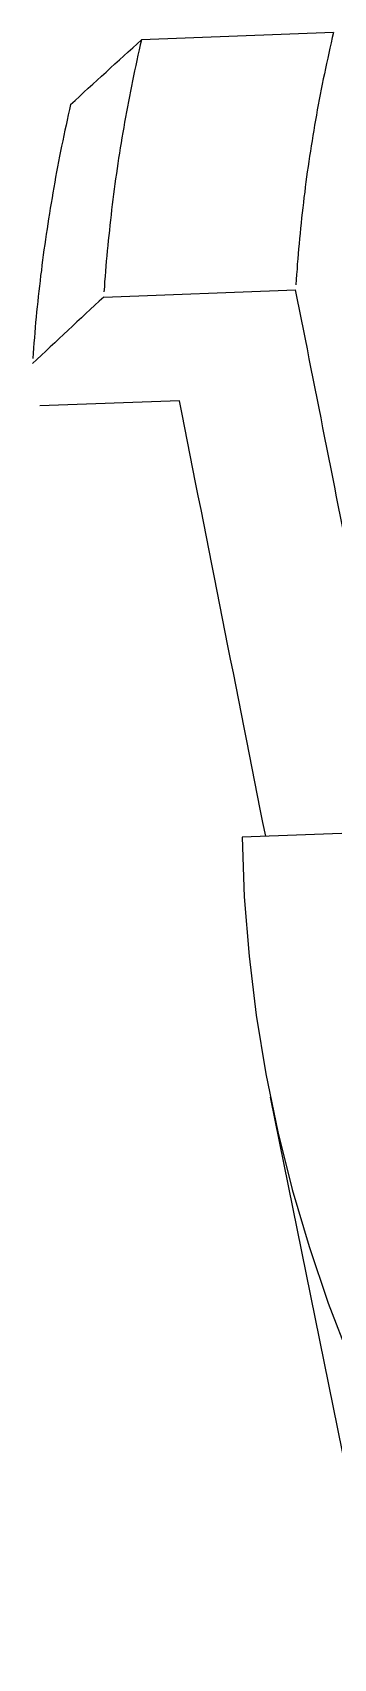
# Model space of a CAD drawing. Extents: x 31 to 995, y 307 to 726.
# Drawn here: x 369.8 to 371.97, y 548.57 to 560.27 of the extents above; entities that cross this region are included whole.
import ezdxf

# ---------------------------------------------------------------- set-up
doc = ezdxf.new("R2010")
doc.units = 0
doc.header["$LTSCALE"] = 10
doc.header["$MEASUREMENT"] = 0
doc.layers.add('3', color=7, linetype='Continuous')

msp = doc.modelspace()

# ---------------------------------------------------------------- linework, layer by layer
at = {"layer": '3', "linetype": 'Continuous'}
for p, q in [((371.969, 560.272), (370.586, 560.22)), ((370.313, 558.368), (371.696, 558.42)), ((370.859, 557.622), (369.854, 557.584)), ((372.226, 554.515), (371.31, 554.481)), ((371.513, 552.609), (372.332, 548.569))]:
    msp.add_line(p, q, dxfattribs=at)
for points in [[(370.586, 560.22, 0), (370.577, 560.183, 0), (370.569, 560.146, 0), (370.56, 560.109, 0), (370.552, 560.071, 0), (370.544, 560.034, 0), (370.536, 559.997, 0), (370.529, 559.96, 0), (370.521, 559.923, 0), (370.513, 559.886, 0), (370.506, 559.849, 0), (370.499, 559.812, 0), (370.492, 559.775, 0), (370.485, 559.738, 0), (370.478, 559.7, 0), (370.471, 559.663, 0), (370.464, 559.626, 0), (370.458, 559.589, 0), (370.451, 559.552, 0), (370.445, 559.515, 0), (370.439, 559.478, 0), (370.433, 559.441, 0), (370.427, 559.404, 0), (370.421, 559.367, 0), (370.416, 559.33, 0), (370.41, 559.293, 0), (370.405, 559.256, 0), (370.399, 559.219, 0), (370.394, 559.182, 0), (370.389, 559.145, 0), (370.384, 559.108, 0), (370.38, 559.07, 0), (370.375, 559.033, 0), (370.37, 558.996, 0), (370.366, 558.959, 0), (370.362, 558.922, 0), (370.358, 558.885, 0), (370.354, 558.848, 0), (370.35, 558.812, 0), (370.346, 558.775, 0), (370.342, 558.738, 0), (370.339, 558.701, 0), (370.335, 558.664, 0), (370.332, 558.627, 0), (370.329, 558.59, 0), (370.326, 558.553, 0), (370.323, 558.516, 0), (370.32, 558.479, 0), (370.318, 558.442, 0), (370.315, 558.405, 0)], [(371.969, 560.272, 0), (371.96, 560.235, 0), (371.951, 560.198, 0), (371.943, 560.16, 0), (371.935, 560.123, 0), (371.927, 560.086, 0), (371.919, 560.049, 0), (371.911, 560.012, 0), (371.903, 559.975, 0), (371.895, 559.938, 0), (371.888, 559.901, 0), (371.88, 559.864, 0), (371.873, 559.826, 0), (371.866, 559.789, 0), (371.859, 559.752, 0), (371.852, 559.715, 0), (371.845, 559.678, 0), (371.839, 559.641, 0), (371.832, 559.604, 0), (371.826, 559.567, 0), (371.82, 559.53, 0), (371.814, 559.493, 0), (371.808, 559.456, 0), (371.802, 559.419, 0), (371.796, 559.382, 0), (371.791, 559.344, 0), (371.786, 559.307, 0), (371.78, 559.27, 0), (371.775, 559.233, 0), (371.77, 559.196, 0), (371.765, 559.159, 0), (371.761, 559.122, 0), (371.756, 559.085, 0), (371.752, 559.048, 0), (371.747, 559.011, 0), (371.743, 558.974, 0), (371.739, 558.937, 0), (371.735, 558.9, 0), (371.731, 558.863, 0), (371.728, 558.826, 0), (371.724, 558.789, 0), (371.721, 558.752, 0), (371.717, 558.715, 0), (371.714, 558.679, 0), (371.711, 558.642, 0), (371.708, 558.605, 0), (371.706, 558.568, 0), (371.703, 558.531, 0), (371.7, 558.494, 0), (371.698, 558.457, 0)], [(370.075, 559.754, 0), (370.067, 559.717, 0), (370.058, 559.68, 0), (370.05, 559.642, 0), (370.042, 559.605, 0), (370.034, 559.568, 0), (370.026, 559.53, 0), (370.018, 559.493, 0), (370.01, 559.455, 0), (370.003, 559.418, 0), (369.995, 559.381, 0), (369.988, 559.343, 0), (369.981, 559.306, 0), (369.974, 559.269, 0), (369.967, 559.231, 0), (369.96, 559.194, 0), (369.953, 559.156, 0), (369.947, 559.119, 0), (369.941, 559.082, 0), (369.934, 559.044, 0), (369.928, 559.007, 0), (369.922, 558.97, 0), (369.916, 558.932, 0), (369.91, 558.895, 0), (369.905, 558.858, 0), (369.899, 558.82, 0), (369.894, 558.783, 0), (369.888, 558.746, 0), (369.883, 558.708, 0), (369.878, 558.671, 0), (369.873, 558.634, 0), (369.868, 558.597, 0), (369.864, 558.559, 0), (369.859, 558.522, 0), (369.855, 558.485, 0), (369.85, 558.447, 0), (369.846, 558.41, 0), (369.842, 558.373, 0), (369.838, 558.336, 0), (369.834, 558.298, 0), (369.83, 558.261, 0), (369.827, 558.224, 0), (369.823, 558.187, 0), (369.82, 558.149, 0), (369.817, 558.112, 0), (369.814, 558.075, 0), (369.811, 558.038, 0), (369.808, 558.001, 0), (369.805, 557.963, 0), (369.803, 557.926, 0)], [(371.31, 554.481, 0), (371.326, 554.051, 0), (371.36, 553.624, 0), (371.412, 553.2, 0), (371.481, 552.778, 0), (371.567, 552.36, 0), (371.671, 551.945, 0), (371.793, 551.534, 0), (371.931, 551.127, 0), (372.087, 550.724, 0)]]:
    msp.add_polyline3d(points, dxfattribs=at)
for points in [[(370.075, 559.754), (370.245, 559.91), (370.415, 560.065), (370.586, 560.22)], [(370.313, 558.368), (370.142, 558.209), (369.971, 558.049), (369.8, 557.889)], [(372.146, 556.149), (371.996, 556.906), (371.846, 557.663), (371.696, 558.42)], [(371.48, 554.487), (371.273, 555.532), (371.066, 556.577), (370.859, 557.622)]]:
    msp.add_open_spline(points, degree=3, dxfattribs=at)

doc.saveas('drawing.dxf')
